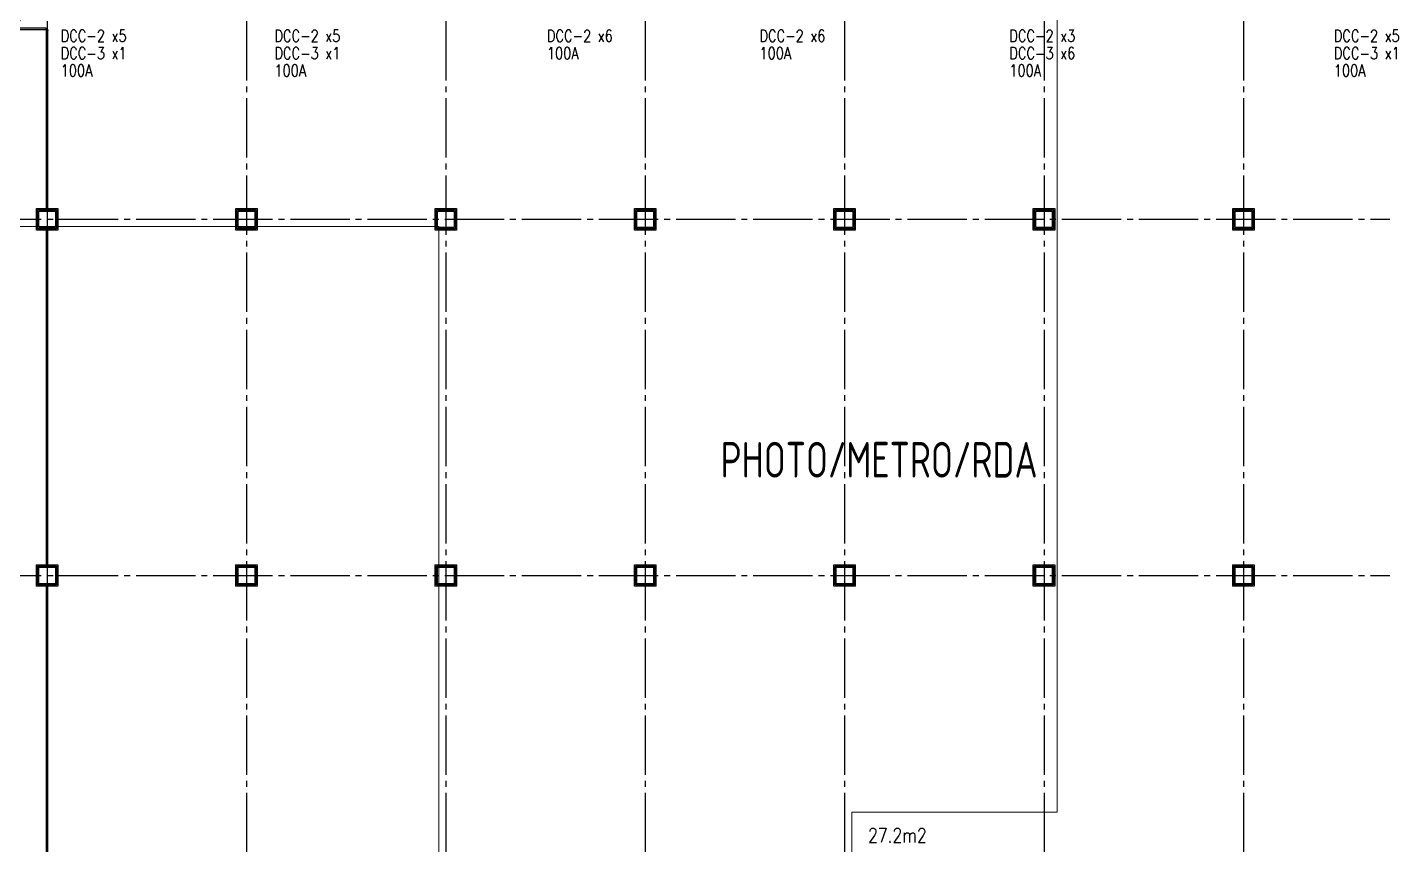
# Model space of a CAD drawing. Extents: x -18489 to 195597, y -1599 to 112111.
# Drawn here: x 7596 to 13308, y 4866 to 8309 of the extents above; entities that cross this region are included whole.
import ezdxf
from ezdxf.enums import TextEntityAlignment as Align

# ---------------------------------------------------------------- set-up
doc = ezdxf.new("R2010")
doc.units = 0
doc.header["$LTSCALE"] = 100
doc.linetypes.add('188K-SM-03-F10-ARCH-PA-Y2257103$0$DASHED', pattern=[19.05, 12.7, -6.35])
doc.linetypes.add('X-S-FAB-L10$0$COL-CEN-LIN', pattern=[3.25, 2.5, -0.25, 0.25, -0.25])
for name, color, linetype in [('188K-SM-03-F10-ARCH-PA-Y2257103$0$K-AREA', 53, 'Continuous'), ('188K-SM-03-F10-ARCH-PA-Y2257103$0$K-AREA-細區', 53, 'Continuous'), ('188K-SM-03-F10-ARCH-PA-Y2257103$0$K-Door', 53, 'Continuous'), ('188K-SM-03-F10-ARCH-PA-Y2257103$0$K-P1S-4.2-單抗', 53, 'Continuous'), ('188K-SM-03-F10-ARCH-PA-Y2257103$0$K-P2D-4.2-雙抗', 53, 'Continuous'), ('188K-SM-03-F10-ARCH-PA-Y2257103$0$K-TXT', 53, 'Continuous'), ('188K-SM-07-F10-MECH-CR PIPE-Y2257103$0$00_閥站分組', 1, 'Continuous'), ('X-S-FAB-L10$0$0-DIM-TXT', 8, 'Continuous'), ('X-S-FAB-L10$0$BLOCK', 8, 'Continuous'), ('X-S-FAB-L10$0$CCL', 8, 'X-S-FAB-L10$0$COL-CEN-LIN'), ('X-S-FAB-L10$0$COL-S', 8, 'Continuous'), ('X-S-FAB-L10$0$S-FNDN', 8, 'Continuous')]:
    doc.layers.add(name, color=color, linetype=linetype)
doc.styles.add('188K-SM-03-F10-ARCH-PA-Y2257103$0$14P7-XFDP10$0$AA-TXT', font='simplex.shx', dxfattribs={"width": 0.8, "bigfont": 'chineset.shx'})
doc.styles.add('188K-SM-03-F10-ARCH-PA-Y2257103$0$AA-TXT', font='isocp.shx', dxfattribs={"width": 0.8, "bigfont": 'chineset.shx'})
doc.styles.add('188K-SM-03-F10-ARCH-PA-Y2257103$0$Standard', font='txt.shx', dxfattribs={"bigfont": 'chineset.shx'})
doc.styles.add('188K-SM-07-F10-MECH-CR PIPE-Y2257103$0$XFM1Q20-200k$0$12P7-XCM2P10$0$AA-TXT', font='simplex.shx', dxfattribs={"bigfont": 'china.shx'})
doc.styles.add('X-S-FAB-L10$0$CHINA', font='simplex.shx', dxfattribs={"width": 0.75, "bigfont": 'chineset.shx'})
doc.styles.add('X-S-FAB-L10$0$Standard', font='', dxfattribs={"width": 0.8})
doc.styles.add('X-S-FAB-L10$0$TG_NOTE_TEXT', font='simplex.shx', dxfattribs={"width": 0.75, "bigfont": 'chineset.shx'})
doc.styles.get('X-S-FAB-L10$0$Standard').set_extended_font_data('Microsoft JhengHei')

# ---------------------------------------------------------------- blocks, each defined once
blk = doc.blocks.new('X-S-FAB-L10$0$FAB2-L05')
at = {"layer": 'X-S-FAB-L10$0$CCL'}
for p, q in [((-18480, 11005), (-18480, 0)), ((-17640, 11005), (-17640, 0)), ((-16800, 11005), (-16800, 0)), ((-15960, 11005), (-15960, 0)), ((-15120, 11005), (-15120, 0)), ((-14280, 11005), (-14280, 0)), ((-13440, 11005), (-13440, 0)), ((-26880, 8220), (1210, 8220)), ((-26880, 6720), (1210, 6720))]:
    blk.add_line(p, q, dxfattribs=at)
at = {"layer": 'X-S-FAB-L10$0$COL-S'}
for points in [[(-18515, 8255), (-18445, 8255), (-18445, 8185), (-18515, 8185)], [(-17675, 8255), (-17605, 8255), (-17605, 8185), (-17675, 8185)], [(-16835, 8255), (-16765, 8255), (-16765, 8185), (-16835, 8185)], [(-15995, 8255), (-15925, 8255), (-15925, 8185), (-15995, 8185)], [(-15155, 8255), (-15085, 8255), (-15085, 8185), (-15155, 8185)], [(-14315, 8255), (-14245, 8255), (-14245, 8185), (-14315, 8185)], [(-13475, 8255), (-13405, 8255), (-13405, 8185), (-13475, 8185)], [(-18515, 6755), (-18445, 6755), (-18445, 6685), (-18515, 6685)], [(-17675, 6755), (-17605, 6755), (-17605, 6685), (-17675, 6685)], [(-16835, 6755), (-16765, 6755), (-16765, 6685), (-16835, 6685)], [(-15995, 6755), (-15925, 6755), (-15925, 6685), (-15995, 6685)], [(-15155, 6755), (-15085, 6755), (-15085, 6685), (-15155, 6685)], [(-14315, 6755), (-14245, 6755), (-14245, 6685), (-14315, 6685)], [(-13475, 6755), (-13405, 6755), (-13405, 6685), (-13475, 6685)]]:
    blk.add_lwpolyline(points, close=True, dxfattribs=at)
blk = doc.blocks.new('X-S-FAB-L10')
at = {"layer": 'X-S-FAB-L10$0$COL-S'}
for p, q in [((7645, 7535), (7715, 7535)), ((7645, 7465), (7645, 7535)), ((7715, 7535), (7715, 7465)), ((8485, 7535), (8555, 7535)), ((8485, 7465), (8485, 7535)), ((8555, 7535), (8555, 7465)), ((9325, 7535), (9395, 7535)), ((9325, 7465), (9325, 7535)), ((9395, 7535), (9395, 7465)), ((10165, 7535), (10235, 7535)), ((10165, 7465), (10165, 7535)), ((10235, 7535), (10235, 7465)), ((11005, 7535), (11075, 7535)), ((11005, 7465), (11005, 7535)), ((11075, 7535), (11075, 7465)), ((11845, 7535), (11915, 7535)), ((11845, 7465), (11845, 7535)), ((11915, 7535), (11915, 7465)), ((12685, 7535), (12755, 7535)), ((12685, 7465), (12685, 7535)), ((12755, 7535), (12755, 7465)), ((7715, 7465), (7645, 7465)), ((8555, 7465), (8485, 7465)), ((9395, 7465), (9325, 7465)), ((10235, 7465), (10165, 7465)), ((11075, 7465), (11005, 7465)), ((11915, 7465), (11845, 7465)), ((12755, 7465), (12685, 7465)), ((7645, 6035), (7715, 6035)), ((7645, 5965), (7645, 6035)), ((7715, 6035), (7715, 5965)), ((8485, 6035), (8555, 6035)), ((8485, 5965), (8485, 6035)), ((8555, 6035), (8555, 5965)), ((9325, 6035), (9395, 6035)), ((9325, 5965), (9325, 6035)), ((9395, 6035), (9395, 5965)), ((10165, 6035), (10235, 6035)), ((10165, 5965), (10165, 6035)), ((10235, 6035), (10235, 5965)), ((11005, 6035), (11075, 6035)), ((11005, 5965), (11005, 6035)), ((11075, 6035), (11075, 5965)), ((11845, 6035), (11915, 6035)), ((11845, 5965), (11845, 6035)), ((11915, 6035), (11915, 5965)), ((12685, 6035), (12755, 6035)), ((12685, 5965), (12685, 6035)), ((12755, 6035), (12755, 5965)), ((7715, 5965), (7645, 5965)), ((8555, 5965), (8485, 5965)), ((9395, 5965), (9325, 5965)), ((10235, 5965), (10165, 5965)), ((11075, 5965), (11005, 5965)), ((11915, 5965), (11845, 5965)), ((12755, 5965), (12685, 5965))]:
    blk.add_line(p, q, dxfattribs=at)
at = {"layer": 'X-S-FAB-L10$0$S-FNDN', "lineweight": 0, "flags": 128}
for points in [[(11935, 9055), (4350, 9055), (4350, 7470), (9330, 7470), (9330, -55), (11935, -55), (11935, 4530), (11070, 4530), (11070, 5003), (11935, 5003)], [(11070, 4530), (11935, 4530), (11935, -55), (12665, -55), (12665, -270), (15175, -270), (15175, -55), (15905, -55), (15905, 4530), (16672.5, 4530), (16672.5, 5003), (15905, 5003), (15905, 9055), (11935, 9055), (11935, 5003), (11070, 5003)], [(4350, 7470), (1830, 7470), (1830, 1500), (1812.5, 1500), (1812.5, -55), (9330, -55), (9330, 7470)]]:
    blk.add_lwpolyline(points, close=True, dxfattribs=at)
at = {"layer": 'X-S-FAB-L10$0$BLOCK'}
blk.add_blockref('X-S-FAB-L10$0$FAB2-L05', (26160, -720), dxfattribs=at)
at = {"style": 'X-S-FAB-L10$0$TG_NOTE_TEXT', "width": 0.5, "flags": 1}
for p in [(7463.301, 9020), (18268.251, 8649), (11197.77, 4800.167), (16485.801, 4800.167), (25420.27, 2635), (13360, 320.001, 0), (7463.301, -33.333)]:
    blk.add_attdef('WH', text='', height=20, dxfattribs=at).set_placement(p, align=Align.BOTTOM_LEFT)
at = {"width": 0.5}
for style, p in [('X-S-FAB-L10$0$TG_NOTE_TEXT', (7585, 9020)), ('X-S-FAB-L10$0$TG_NOTE_TEXT', (18389.95, 8649)), ('X-S-FAB-L10$0$TG_NOTE_TEXT', (11117.5, 4813.5)), ('X-S-FAB-L10$0$TG_NOTE_TEXT', (16607.5, 4813.5)), ('X-S-FAB-L10$0$TG_NOTE_TEXT', (25350, 2635)), ('X-S-FAB-L10$0$Standard', (13129.375, 325.001, 0)), ('X-S-FAB-L10$0$TG_NOTE_TEXT', (7585, -20))]:
    blk.add_attdef('DESC', text='', height=10, dxfattribs=dict(at, style=style)).set_placement(p, align=Align.BOTTOM_LEFT)
for tag, style, p in [('TYPE', 'X-S-FAB-L10$0$TG_NOTE_TEXT', (7619.286, 9020)), ('NO', 'X-S-FAB-L10$0$TG_NOTE_TEXT', (7650.095, 9020)), ('TYPE', 'X-S-FAB-L10$0$TG_NOTE_TEXT', (18424.236, 8649)), ('NO', 'X-S-FAB-L10$0$TG_NOTE_TEXT', (18455.045, 8649)), ('NO', 'X-S-FAB-L10$0$TG_NOTE_TEXT', (11088.595, 4813.5)), ('TYPE', 'X-S-FAB-L10$0$TG_NOTE_TEXT', (11151.786, 4813.5)), ('TYPE', 'X-S-FAB-L10$0$TG_NOTE_TEXT', (16641.786, 4813.5)), ('NO', 'X-S-FAB-L10$0$TG_NOTE_TEXT', (16672.595, 4813.5)), ('NO', 'X-S-FAB-L10$0$TG_NOTE_TEXT', (25313, 2635)), ('TYPE', 'X-S-FAB-L10$0$TG_NOTE_TEXT', (25350, 2635)), ('NO', 'X-S-FAB-L10$0$Standard', (13100, 320.001, 0)), ('TYPE', 'X-S-FAB-L10$0$Standard', (13129.375, 320.001, 0)), ('TYPE', 'X-S-FAB-L10$0$TG_NOTE_TEXT', (7619.286, -20)), ('NO', 'X-S-FAB-L10$0$TG_NOTE_TEXT', (7650.095, -20))]:
    blk.add_attdef(tag, text='', height=10, dxfattribs=dict(at, style=style)).set_placement(p, align=Align.BOTTOM_RIGHT)
at = {"style": 'X-S-FAB-L10$0$TG_NOTE_TEXT', "width": 0.5, "flags": 1}
for rotation, p in [(180, (43, 7480)), (180, (943, 7480)), (90, (24310, 3717.77)), (270, (17080, 1711.699))]:
    blk.add_attdef('WH', text='', height=20, rotation=rotation, dxfattribs=at).set_placement(p, align=Align.BOTTOM_LEFT)
at = {"width": 0.5}
for rotation, style, p in [(180, 'X-S-FAB-L10$0$Standard', (317.625, 7480)), (180, 'X-S-FAB-L10$0$Standard', (1217.625, 7480)), (90, 'X-S-FAB-L10$0$TG_NOTE_TEXT', (24310, 3647.5)), (270, 'X-S-FAB-L10$0$TG_NOTE_TEXT', (17080, 1605))]:
    blk.add_attdef('DESC', text='', height=10, rotation=rotation, dxfattribs=dict(at, style=style)).set_placement(p, align=Align.BOTTOM_LEFT)
for tag, rotation, style, p in [('TYPE', 180, 'X-S-FAB-L10$0$Standard', (317.625, 7480)), ('NO', 180, 'X-S-FAB-L10$0$Standard', (347, 7480)), ('TYPE', 180, 'X-S-FAB-L10$0$Standard', (1217.625, 7480)), ('NO', 180, 'X-S-FAB-L10$0$Standard', (1247, 7480)), ('TYPE', 90, 'X-S-FAB-L10$0$TG_NOTE_TEXT', (24310, 3647.5)), ('NO', 90, 'X-S-FAB-L10$0$TG_NOTE_TEXT', (24310, 3610.5)), ('TYPE', 270, 'X-S-FAB-L10$0$TG_NOTE_TEXT', (17080, 1605)), ('NO', 270, 'X-S-FAB-L10$0$TG_NOTE_TEXT', (17080, 1573))]:
    blk.add_attdef(tag, text='', height=10, rotation=rotation, dxfattribs=dict(at, style=style)).set_placement(p, align=Align.BOTTOM_RIGHT)
at = {"layer": 'X-S-FAB-L10$0$0-DIM-TXT', "style": 'X-S-FAB-L10$0$CHINA', "width": 0.75}
for p in [(667.414, 7855.1, -2689.4), (22627.353, 6728.814), (25644.722, 6728.814), (24778.787, 5569.051), (1118.252, 4980), (417.801, 4594.623), (22927.43, 4330.122), (23874.84, 4355), (23749.869, 3901.367), (417.801, 3765.236), (1118.252, 3730), (417.801, 3115.79), (536.882, 2227.832), (16908.994, 1782.652), (888.445, 880.466), (16977.43, 750), (18878.841, 750), (25641.221, 553.233), (21364.03, 526.894)]:
    blk.add_attdef('HIG', text='', height=80, dxfattribs=at).set_placement(p, align=Align.MIDDLE_LEFT)
blk = doc.blocks.new('188K-SM-07-F10-MECH-CR PIPE-Y2257103')
at = {"layer": '188K-SM-07-F10-MECH-CR PIPE-Y2257103$0$00_閥站分組', "style": '188K-SM-07-F10-MECH-CR PIPE-Y2257103$0$XFM1Q20-200k$0$12P7-XCM2P10$0$AA-TXT', "width": 0.8}
for s, p in [('DCC-2 x5', (7737.23, 8272.877)), ('DCC-2 x5', (8637.718, 8272.877)), ('DCC-2 x6', (9785.611, 8272.877)), ('DCC-2 x6', (10681.25, 8272.877)), ('DCC-2 x3', (11733.896, 8272.877)), ('DCC-2 x5', (13100.963, 8272.877)), ('DCC-3 x1', (7737.23, 8199.675)), ('DCC-3 x1', (8637.718, 8199.675)), ('100A', (9785.611, 8199.675)), ('100A', (10681.25, 8199.675)), ('DCC-3 x6', (11733.896, 8199.675)), ('DCC-3 x1', (13100.963, 8199.675)), ('100A', (7737.23, 8126.473)), ('100A', (8637.718, 8126.473)), ('100A', (11733.896, 8126.473)), ('100A', (13100.963, 8126.473))]:
    blk.add_text(s, height=50, dxfattribs=at).set_placement(p, align=Align.MIDDLE_LEFT)
blk = doc.blocks.new('188K-SM-03-F10-ARCH-PA-Y2257103$0$雙開門-2400×2400')
for p, q in [((225.2, 117.7), (223.8, 117.6)), ((229.2, 117.7), (225.2, 117.7)), ((225.2, 115.5), (229.2, 115.5)), ((229.2, 119), (229.2, 114.1)), ((230, 119), (229.2, 119)), ((230, 114.1), (230, 119)), ((229.2, 114.1), (230, 114.1)), ((0, 2.5), (0, -2.5)), ((0, -1.9), (0, 1.9)), ((0.6, 2.5), (3, 2.5)), ((3, 2.5), (3, 0.2)), ((3, 0.2), (3, 0.2)), ((239.4, 2.5), (237, 2.5)), ((237, 2.5), (237, -0.2)), ((237, -0.2), (237, 0)), ((240, 2.5), (240, -2.5)), ((240, -1.9), (240, 1.9)), ((3, -2.5), (0.6, -2.5)), ((4.7, -1.9), (3, -2.5)), ((3.7, -0.6), (3.9, -0.6)), ((3.9, -0.6), (4, -0.6)), ((4.1, -0.7), (4, -0.7)), ((4, -0.7), (4, -1.5)), ((4, -1.5), (4.6, -1.5)), ((4.5, -0.2), (4.1, -0.2)), ((4.1, -0.7), (4.1, -0.7)), ((4.6, -0.7), (4.5, -0.7)), ((4.5, -0.7), (4.5, -0.7)), ((4.6, -0.6), (4.7, -0.6)), ((4.6, -1.5), (4.6, -0.7)), ((4.7, -0.6), (4.8, -0.6)), ((5, -0.8), (5, -1.5)), ((235, -0.8), (235, -1.5)), ((235.3, -0.6), (235.2, -0.6)), ((235.4, -0.6), (235.3, -0.6)), ((235.3, -1.9), (237, -2.5)), ((235.4, -1.5), (235.4, -0.7)), ((235.4, -0.7), (235.5, -0.7)), ((236, -1.5), (235.4, -1.5)), ((235.5, -0.2), (235.9, -0.2)), ((235.5, -0.7), (235.5, -0.7)), ((235.9, -0.7), (235.9, -0.7)), ((235.9, -0.7), (236, -0.7)), ((236.1, -0.6), (236, -0.6)), ((236, -0.7), (236, -1.5)), ((236.3, -0.6), (236.1, -0.6)), ((237, -2.5), (239.4, -2.5))]:
    blk.add_line(p, q)
for points in [[(10.9, 121.6), (10.9, 123.4), (10.9, 121.6), (4.3, 121.6), (4.3, 121.5), (4.7, 121.5), (4.7, 120.4, 0.414214), (4.8, 120.3), (5, 120.3), (5, 120.4), (4.9, 120.4), (4.9, 121.4), (5, 121.4), (5, 4.1), (4.9, 4.1), (4.9, 5.1), (5, 5.1), (5, 5.2), (4.8, 5.2, 0.414214), (4.7, 5.1), (4.7, 4, 0.414214), (4.8, 3.8), (10.2, 3.8, 0.414214), (10.3, 4), (10.3, 5.1, 0.414214), (10.2, 5.2), (10, 5.2), (10, 5.1), (10.1, 5.1), (10.1, 4.1), (10, 4.1), (10, 121.4), (10.1, 121.4), (10.1, 120.4), (10, 120.4), (10, 120.3), (10.2, 120.3, 0.414214), (10.3, 120.4), (10.3, 121.4), (11.1, 121.4, 0.414214), (11.1, 121.4), (11.1, 123.6, 0.414214), (11.1, 123.7), (10.3, 123.7), (10.3, 123.4), (10.9, 123.4)], [(235.9, 121.6), (235.9, 123.4), (235.9, 121.6), (229.3, 121.6), (229.3, 121.5), (229.7, 121.5), (229.7, 120.4, 0.414214), (229.8, 120.3), (230, 120.3), (230, 120.4), (229.9, 120.4), (229.9, 121.4), (230, 121.4), (230, 4.1), (229.9, 4.1), (229.9, 5.1), (230, 5.1), (230, 5.2), (229.8, 5.2, 0.414214), (229.7, 5.1), (229.7, 4, 0.414214), (229.8, 3.8), (235.2, 3.8, 0.414214), (235.3, 4), (235.3, 5.1, 0.414214), (235.2, 5.2), (235, 5.2), (235, 5.1), (235.1, 5.1), (235.1, 4.1), (235, 4.1), (235, 121.4), (235.1, 121.4), (235.1, 120.4), (235, 120.4), (235, 120.3), (235.2, 120.3, 0.414214), (235.3, 120.4), (235.3, 121.4), (236.1, 121.4, 0.414214), (236.1, 121.4), (236.1, 123.6, 0.414214), (236.1, 123.7), (235.3, 123.7), (235.3, 123.4), (235.9, 123.4)], [(235.8, 117.7), (239.8, 117.7), (241.2, 117.6, -0.327495), (242, 116.9, -0.089847), (242.2, 106.2, -1.144881), (240.3, 106.6, 0.137079), (240.3, 114.9, 0.349357), (239.8, 115.5), (235.8, 115.5)]]:
    blk.add_lwpolyline(points, format="xyb")
blk.add_lwpolyline([(235, 114.1), (235, 119), (235.8, 119), (235.8, 114.1)], close=True)
at = {"ltscale": 500}
for points in [[(3.3, 0.3), (3.3, 3.1), (3, 3.1), (3, 0.3)], [(8.5, 3.8), (4, 3.8), (4, 4.1), (8.5, 4.1)], [(231.5, 3.8), (236, 3.8), (236, 4.1), (231.5, 4.1)], [(236.7, -0.1), (236.7, 3.1), (237, 3.1), (237, -0.1)]]:
    blk.add_lwpolyline(points, close=True, dxfattribs=at)
at = {"linetype": '188K-SM-03-F10-ARCH-PA-Y2257103$0$DASHED', "ltscale": 0.01}
for centre, start, end in [((3.5, 5.1), 0, 85.9993), ((236.5, 5.1), 94.0007, 180)]:
    blk.add_arc(centre, 116.5, start, end, dxfattribs=at)
for centre, radius, start, end in [((0.6, 1.9), 0.598, 90, 180), ((3.9, 0.2), 0.855, 178.2453, 256.7344), ((236.3, 0), 0.659, 270, 360), ((239.4, 1.9), 0.598, 0, 90), ((0.6, -1.9), 0.598, 180, 270), ((4.3, -0.6), 0.427, 111.7868, 180), ((4, -0.7), 0.11, 360, 90), ((4.3, -0.6), 0.427, 0, 68.2132), ((4.6, -0.7), 0.11, 90, 180), ((4.5, -1.5), 0.5, 288.9704, 0), ((4.8, -0.8), 0.2, 0, 90), ((235.2, -0.8), 0.2, 90, 180), ((235.5, -1.5), 0.5, 180, 251.0296), ((235.7, -0.6), 0.427, 111.7868, 180), ((235.4, -0.7), 0.11, 360, 90), ((235.7, -0.6), 0.427, 0, 68.2132), ((236, -0.7), 0.11, 90, 180), ((239.4, -1.9), 0.598, 270, 360)]:
    blk.add_arc(centre, radius, start, end)
for centre, major_axis, start_param, end_param in [((252.5, 110.9), (-21.3, 21.3), 0.585307, 0.943734), ((223.9, 116.7), (0.624, 0.624), 0.866962, 2.13291), ((239.6, 110.8), (-10.9, 10.9), 0.51383, 1.058752), ((225.3, 114.9), (-0.417, 0.417), -0.669314, 0.675093), ((223.8, 106.3), (-0.707, 0.707), 0.872811, 4.284184)]:
    blk.add_ellipse(centre, major_axis=major_axis, ratio=1, start_param=start_param, end_param=end_param)
at = {"ltscale": 500, "extrusion": (0, 0, -1)}
blk.add_ellipse((3.5, 3.6), major_axis=(0.495, 0.495), ratio=1, start_param=3.926991, end_param=10.210176, dxfattribs=at)
at = {"ltscale": 500}
blk.add_ellipse((236.5, 3.6), major_axis=(-0.495, 0.495), ratio=1, start_param=3.926991, end_param=10.210176, dxfattribs=at)
at = {"color": 8, "style": '188K-SM-03-F10-ARCH-PA-Y2257103$0$14P7-XFDP10$0$AA-TXT', "width": 0.8}
blk.add_text('2400x2400', height=12, dxfattribs=at).set_placement((120, -13.5), align=Align.MIDDLE_CENTER)
blk = doc.blocks.new('188K-SM-03-F10-ARCH-PA-Y2257103')
at = {"layer": '188K-SM-03-F10-ARCH-PA-Y2257103$0$K-AREA', "color": 1, "const_width": 3}
for points in [[(7635, 7545), (7725, 7545), (7725, 7455), (7635, 7455)], [(8475, 7545), (8565, 7545), (8565, 7455), (8475, 7455)], [(9315, 7545), (9405, 7545), (9405, 7455), (9315, 7455)], [(10155, 7545), (10245, 7545), (10245, 7455), (10155, 7455)], [(10995, 7545), (11085, 7545), (11085, 7455), (10995, 7455)], [(11835, 7545), (11925, 7545), (11925, 7455), (11835, 7455)], [(12675, 7545), (12765, 7545), (12765, 7455), (12675, 7455)], [(7635, 6045), (7725, 6045), (7725, 5955), (7635, 5955)], [(8475, 6045), (8565, 6045), (8565, 5955), (8475, 5955)], [(9315, 6045), (9405, 6045), (9405, 5955), (9315, 5955)], [(10155, 6045), (10245, 6045), (10245, 5955), (10155, 5955)], [(10995, 6045), (11085, 6045), (11085, 5955), (10995, 5955)], [(11835, 6045), (11925, 6045), (11925, 5955), (11835, 5955)], [(12675, 6045), (12765, 6045), (12765, 5955), (12675, 5955)]]:
    blk.add_lwpolyline(points, close=True, dxfattribs=at)
at = {"layer": '188K-SM-03-F10-ARCH-PA-Y2257103$0$K-AREA-細區', "const_width": 1}
for points in [[(7635, 7545), (7725, 7545), (7725, 7455), (7635, 7455)], [(8475, 7545), (8565, 7545), (8565, 7455), (8475, 7455)], [(9315, 7545), (9405, 7545), (9405, 7455), (9315, 7455)], [(10155, 7545), (10245, 7545), (10245, 7455), (10155, 7455)], [(10995, 7545), (11085, 7545), (11085, 7455), (10995, 7455)], [(11835, 7545), (11925, 7545), (11925, 7455), (11835, 7455)], [(12675, 7545), (12765, 7545), (12765, 7455), (12675, 7455)], [(7635, 6045), (7725, 6045), (7725, 5955), (7635, 5955)], [(8475, 6045), (8565, 6045), (8565, 5955), (8475, 5955)], [(9315, 6045), (9405, 6045), (9405, 5955), (9315, 5955)], [(10155, 6045), (10245, 6045), (10245, 5955), (10155, 5955)], [(10995, 6045), (11085, 6045), (11085, 5955), (10995, 5955)], [(11835, 6045), (11925, 6045), (11925, 5955), (11835, 5955)], [(12675, 6045), (12765, 6045), (12765, 5955), (12675, 5955)]]:
    blk.add_lwpolyline(points, close=True, dxfattribs=at)
at = {"layer": '188K-SM-03-F10-ARCH-PA-Y2257103$0$K-P1S-4.2-單抗'}
for points in [[(7635, 7545), (7725, 7545), (7725, 7455), (7635, 7455)], [(7640, 7540), (7720, 7540), (7720, 7460), (7640, 7460)], [(8475, 7545), (8565, 7545), (8565, 7455), (8475, 7455)], [(8480, 7540), (8560, 7540), (8560, 7460), (8480, 7460)], [(9315, 7545), (9405, 7545), (9405, 7455), (9315, 7455)], [(9320, 7540), (9400, 7540), (9400, 7460), (9320, 7460)], [(10155, 7545), (10245, 7545), (10245, 7455), (10155, 7455)], [(10160, 7540), (10240, 7540), (10240, 7460), (10160, 7460)], [(10995, 7545), (11085, 7545), (11085, 7455), (10995, 7455)], [(11000, 7540), (11080, 7540), (11080, 7460), (11000, 7460)], [(11835, 7545), (11925, 7545), (11925, 7455), (11835, 7455)], [(11840, 7540), (11920, 7540), (11920, 7460), (11840, 7460)], [(12675, 7545), (12765, 7545), (12765, 7455), (12675, 7455)], [(12680, 7540), (12760, 7540), (12760, 7460), (12680, 7460)], [(7635, 6045), (7725, 6045), (7725, 5955), (7635, 5955)], [(7640, 6040), (7720, 6040), (7720, 5960), (7640, 5960)], [(8475, 6045), (8565, 6045), (8565, 5955), (8475, 5955)], [(8480, 6040), (8560, 6040), (8560, 5960), (8480, 5960)], [(9315, 6045), (9405, 6045), (9405, 5955), (9315, 5955)], [(9320, 6040), (9400, 6040), (9400, 5960), (9320, 5960)], [(10155, 6045), (10245, 6045), (10245, 5955), (10155, 5955)], [(10160, 6040), (10240, 6040), (10240, 5960), (10160, 5960)], [(10995, 6045), (11085, 6045), (11085, 5955), (10995, 5955)], [(11000, 6040), (11080, 6040), (11080, 5960), (11000, 5960)], [(11835, 6045), (11925, 6045), (11925, 5955), (11835, 5955)], [(11840, 6040), (11920, 6040), (11920, 5960), (11840, 5960)], [(12675, 6045), (12765, 6045), (12765, 5955), (12675, 5955)], [(12680, 6040), (12760, 6040), (12760, 5960), (12680, 5960)]]:
    blk.add_lwpolyline(points, close=True, dxfattribs=at)
at = {"layer": '188K-SM-03-F10-ARCH-PA-Y2257103$0$K-P2D-4.2-雙抗'}
for p, q in [((7677.5, 7545), (7677.5, 8295)), ((7677.5, 7545), (7677.5, 8295)), ((7677.5, 7545), (7677.5, 8295)), ((7682.5, 7545), (7682.5, 8295)), ((7682.5, 7545), (7682.5, 8295)), ((7682.5, 7545), (7682.5, 8295)), ((7677.5, 6045), (7677.5, 7455)), ((7677.5, 6045), (7677.5, 7455)), ((7677.5, 6045), (7677.5, 7455)), ((7682.5, 6045), (7682.5, 7455)), ((7682.5, 6045), (7682.5, 7455)), ((7682.5, 6045), (7682.5, 7455)), ((7677.5, 4545), (7677.5, 5955)), ((7677.5, 4545), (7677.5, 5955)), ((7677.5, 4545), (7677.5, 5955)), ((7682.5, 4545), (7682.5, 5955)), ((7682.5, 4545), (7682.5, 5955)), ((7682.5, 4545), (7682.5, 5955))]:
    blk.add_line(p, q, dxfattribs=at)
at = {"layer": '188K-SM-03-F10-ARCH-PA-Y2257103$0$K-Door', "rotation": 89.99999999999999}
blk.add_blockref('188K-SM-03-F10-ARCH-PA-Y2257103$0$雙開門-2400×2400', (7680, 8295), dxfattribs=at)
at = {"layer": '188K-SM-03-F10-ARCH-PA-Y2257103$0$K-AREA', "color": 1, "style": '188K-SM-03-F10-ARCH-PA-Y2257103$0$Standard', "width": 0.8}
blk.add_text('27.2m2', height=60, dxfattribs=at).set_placement((11138.8, 4876))
at = {"layer": '188K-SM-03-F10-ARCH-PA-Y2257103$0$K-TXT', "style": '188K-SM-03-F10-ARCH-PA-Y2257103$0$AA-TXT', "width": 0.8}
blk.add_text('PHOTO/METRO/RDA', height=150, dxfattribs=at).set_placement((11185, 6487.5), align=Align.MIDDLE_CENTER)

msp = doc.modelspace()

# ---------------------------------------------------------------- block references
msp.add_blockref('X-S-FAB-L10', (0, 0))

# ---------------------------------------------------------------- next in the draw order: block references
msp.add_blockref('188K-SM-07-F10-MECH-CR PIPE-Y2257103', (0, 0))

# ---------------------------------------------------------------- next in the draw order: block references
msp.add_blockref('188K-SM-03-F10-ARCH-PA-Y2257103', (0, 0))

doc.saveas('drawing.dxf')
